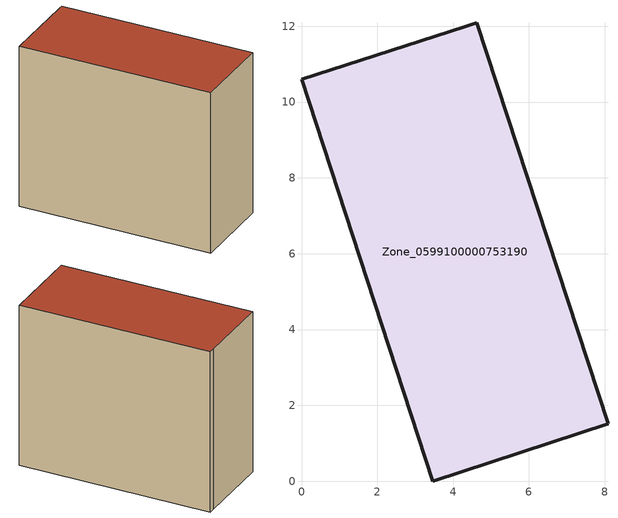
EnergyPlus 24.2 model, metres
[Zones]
Zone_0599100000753190
 floor ground (C_G): 4.3,11.98 4.62,12.09 8.08,1.51 3.47,0 0,10.6 z3.83
 wall outside (C_F): 3.47,0 8.08,1.51 4.62,12.09 4.3,11.98 0,10.6 3.47,0 z3.83:13.32
 roof outside (C_R): 4.62,12.09 4.3,11.98 0,10.6 3.47,0 8.08,1.51 z13.32
[BUILDING]
Pand.0599100000753190: North Axis=0; Terrain=City; Loads Convergence Tolerance Value=0.04; Temperature Convergence Tolerance Value=0.4; Solar Distribution=FullExterior; Maximum Number of Warmup Days=25; Minimum Number of Warmup Days=1
[Site:Location]
Rotterdam.The.Hague.AP_ZH_NLD Design_Conditions: Latitude=51.96; Longitude=4.45; Time Zone=1; Elevation=-4.5
[SITE:GROUNDTEMPERATURE:BUILDINGSURFACE]
18, 18, 18, 18, 18, 18, 18, 18, 18, 18, 18, 18
[MATERIAL] Thermal Absorptance=0.9; Solar Absorptance=0.7; Visible Absorptance=0.7
Name | Roughness | Thickness | Conductivity | Density | Specific Heat
G.TI.2006-2014 | MediumSmooth | 0.15 | 0.06 | 540 | 1210
F.TI.2006-2014 | Rough | 0.3 | 0.12 | 1920 | 840
R.TI.2006-2014 | MediumRough | 0.2 | 0.08 | 1500 | 1000
[CONSTRUCTION]
C_G: G.TI.2006-2014
C_F: F.TI.2006-2014
C_R: R.TI.2006-2014
[ZONE]
Zone_0599100000753190: Type=1; Multiplier=1; Ceiling Height=Autocalculate; Volume=Autocalculate; Floor Area=autocalculate; Part of Total Floor Area=Yes
[ZONEINFILTRATION:DESIGNFLOWRATE]
Infil_Zone_0599100000753190: Zone or ZoneList or Space or SpaceList=Zone_0599100000753190; Schedule=AlwaysOn; Design Flow Rate Calculation Method=Flow/Area; Flow Rate per Floor Area=0.0015; Constant Term Coefficient=1; Temperature Term Coefficient=0; Velocity Term Coefficient=0; Velocity Squared Term Coefficient=0
[HVACTEMPLATE:ZONE:IDEALLOADSAIRSYSTEM]
Zone_0599100000753190: Maximum Heating Supply Air Temperature=50; Minimum Cooling Supply Air Temperature=13; Maximum Heating Supply Air Humidity Ratio=0.0156; Minimum Cooling Supply Air Humidity Ratio=0.0077; Heating Limit=NoLimit; Cooling Limit=NoLimit; Dehumidification Control Type=ConstantSensibleHeatRatio; Cooling Sensible Heat Ratio=0.7; Dehumidification Setpoint=60; Humidification Control Type=None; Humidification Setpoint=30; Outdoor Air Method=None; Outdoor Air Flow Rate per Person=0.00944; Outdoor Air Flow Rate per Zone Floor Area=0; Outdoor Air Flow Rate per Zone=0; Demand Controlled Ventilation Type=None; Outdoor Air Economizer Type=NoEconomizer; Heat Recovery Type=None; Sensible Heat Recovery Effectiveness=0.7; Latent Heat Recovery Effectiveness=0.65
[ZONECONTROL:THERMOSTAT]
ThermostatControl_Zone_0599100000753190: Zone or ZoneList=Zone_0599100000753190; Control Type Schedule=DualSetpointControlType; Control 1=Thermostat_Zone_0599100000753190; Temperature Difference Between Cutout And Setpoint=0
[THERMOSTATSETPOINT:DUALSETPOINT]
Thermostat_Zone_0599100000753190: Heating Setpoint Temperature Schedule=HeatingSetpoint_Zone_0599100000753190; Cooling Setpoint Temperature Schedule=CoolingSetpoint_Zone_0599100000753190
[SCHEDULE:COMPACT]
HeatingSetpoint_Zone_0599100000753190: Through: 12/31, For: AllDays, Until: 24:00, 21
CoolingSetpoint_Zone_0599100000753190: Through: 12/31, For: AllDays, Until: 24:00, 24
DualSetpointControlType: Through: 12/31, For: AllDays, Until: 24:00, 4
AlwaysOn: Through: 12/31, For: AllDays, Until: 24:00, 1
